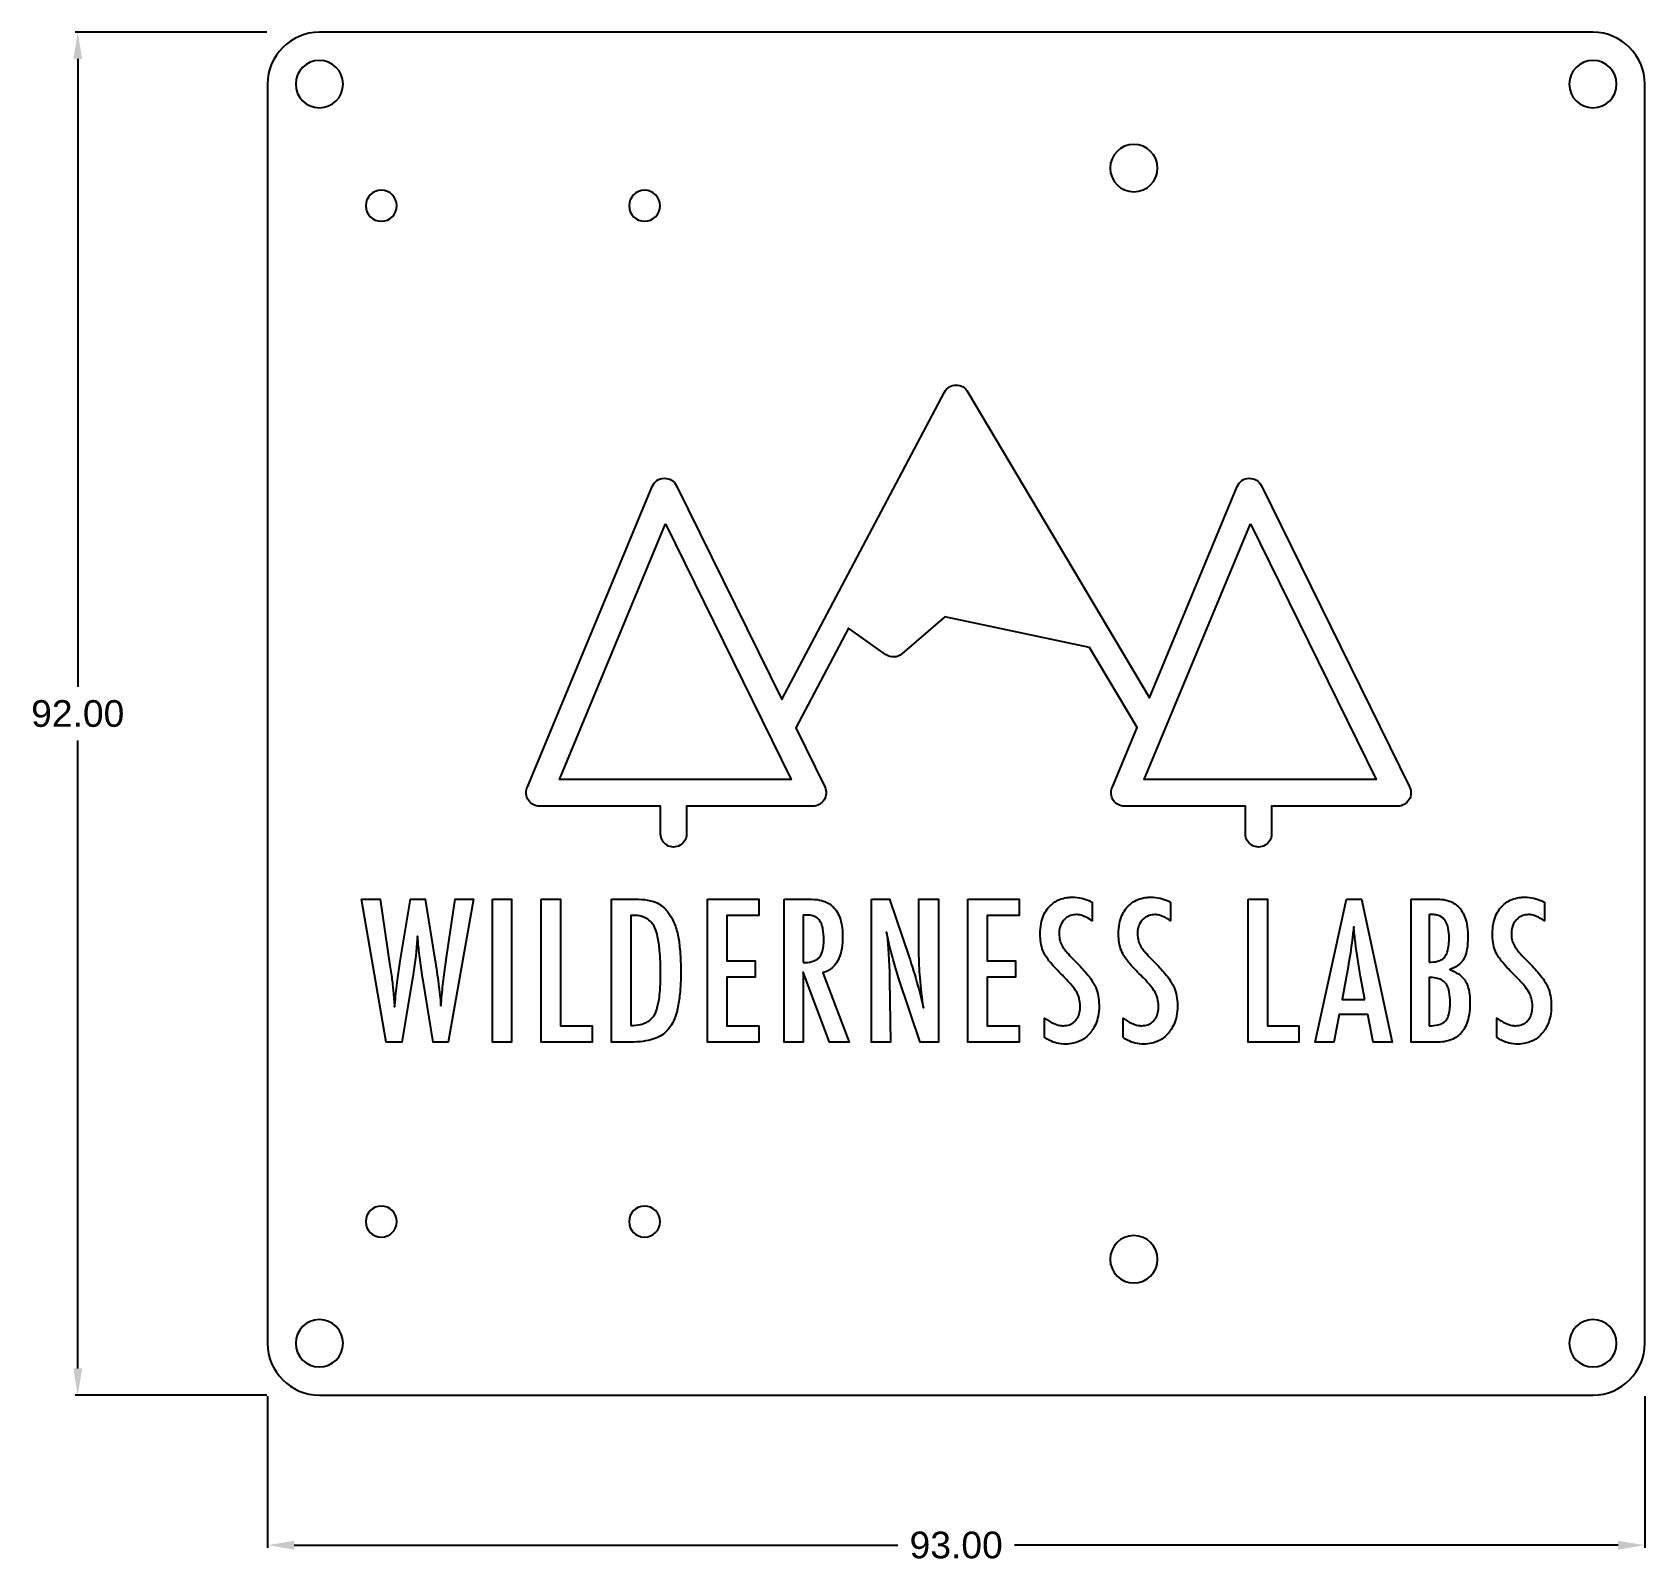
# Model space of a CAD drawing. Header units: inches. Extents: x 82 to 191, y -6 to 97.
import ezdxf

# ---------------------------------------------------------------- set-up
doc = ezdxf.new("R2010")
doc.units = ezdxf.units.IN
doc.header["$MEASUREMENT"] = 0
doc.layers.add('Dimensions', color=30, linetype='Continuous', lineweight=30)
doc.layers.add('Etch', color=3, linetype='Continuous')
doc.layers.add('Laser Outline', color=40, linetype='Continuous')
doc.styles.get("Standard").update_dxf_attribs({"font": 'Arial.ttf'})
doc.dimstyles.get("Standard").update_dxf_attribs({"dimtxt": 1.8, "dimasz": 1.8, "dimexe": 0.18, "dimexo": 0.0625, "dimgap": 0.9, "dimtad": 0, "dimtih": 1, "dimtoh": 1, "dimzin": 0, "dimdsep": 46, "dimtxsty": 'Standard', "dimcen": 0.9, "dimadec": 0, "dimazin": 0, "dimtfac": 1, "dimtofl": 0, "dimtmove": 0, "dimatfit": 3, "dimfxl": 1, "dimtolj": 1, "dimtzin": 0, "dimarcsym": 0})

# ---------------------------------------------------------------- blocks, each defined once
blk = doc.blocks.new('*D3')
at = {"layer": 'Dimensions', "color": 0, "lineweight": -2, "transparency": 16777216}
for p, q in [((97.94, 97), (85, 97)), ((85.18, 95.2), (85.18, 52.81)), ((85.18, 6.8), (85.18, 49.19)), ((97.94, 5), (85, 5))]:
    blk.add_line(p, q, dxfattribs=at)
at = {"layer": 'Dimensions', "color": 0, "transparency": 16777216}
for points in [[(84.88, 95.2), (85.48, 95.2), (85.18, 97)], [(84.88, 6.8), (85.48, 6.8), (85.18, 5)]]:
    blk.add_solid(points, dxfattribs=at)
at = {"layer": 'Dimensions', "color": 0, "transparency": 16777216, "insert": (85.18, 51), "char_height": 1.8, "attachment_point": 5}
blk.add_mtext('\\A1;92.00', dxfattribs=at)
blk = doc.blocks.new('*D4')
at = {"layer": 'Dimensions', "color": 0, "lineweight": -2, "transparency": 16777216}
for p, q in [((98, 4.94), (98, -5.31)), ((191, 4.94), (191, -5.31)), ((99.8, -5.13), (140.57, -5.13)), ((189.2, -5.13), (148.43, -5.13))]:
    blk.add_line(p, q, dxfattribs=at)
at = {"layer": 'Dimensions', "color": 0, "transparency": 16777216}
for points in [[(99.8, -4.83), (99.8, -5.43), (98, -5.13)], [(189.2, -4.83), (189.2, -5.43), (191, -5.13)]]:
    blk.add_solid(points, dxfattribs=at)
at = {"layer": 'Dimensions', "color": 0, "transparency": 16777216, "insert": (144.5, -5.13), "char_height": 1.8, "attachment_point": 5}
blk.add_mtext('\\A1;93.00', dxfattribs=at)

msp = doc.modelspace()

# ---------------------------------------------------------------- linework, layer by layer
at = {"layer": 'Etch'}
for points in [[(124.541, 42.873), (124.541, 44.759), (116.358, 44.759, -0.5348806), (115.526, 46.004), (123.976, 66.338, -0.6446515), (125.615, 66.39), (132.721, 51.95), (143.708, 72.705, -0.5997828), (145.296, 72.71), (157.546, 52.067), (163.476, 66.338, -0.6446515), (165.115, 66.39), (175.121, 46.056, -0.5554646), (174.314, 44.759), (165.795, 44.759), (165.795, 42.873, -1.0000045), (164.041, 42.873), (164.041, 44.759), (155.858, 44.759, -0.5348806), (155.026, 46.004), (156.712, 50.06), (153.504, 55.477), (143.74, 57.546), (140.838, 55.047, -0.3453879), (139.729, 54.995), (137.24, 56.769), (133.662, 50.038), (135.621, 46.056, -0.5554646), (134.814, 44.759), (126.295, 44.759), (126.295, 42.873, -1.0000045)], [(104.344, 38.481), (105.602, 38.481), (106.259, 33.993), (106.366, 33.329, -0.0136515), (106.478, 32.346), (106.547, 31.526, -0.0187124), (106.56, 31.414), (106.579, 31.207), (106.61, 31.52, -0.007784), (106.769, 33.029, -0.0120369), (106.954, 34.299), (107.649, 38.481), (108.65, 38.481), (109.301, 34.418, -0.0082856), (109.542, 32.747, -0.0091168), (109.702, 31.276, -0.0072106), (109.843, 32.703, -0.0045892), (110.009, 34.055), (110.103, 34.7), (110.66, 38.481), (111.905, 38.481), (110.197, 28.816), (109.182, 28.816), (108.5, 32.991, -0.0111935), (108.469, 33.198), (108.394, 33.717), (108.262, 34.681), (108.222, 35.019, -0.007228), (108.162, 35.589), (108.131, 35.989), (108.106, 35.739), (108.087, 35.564), (108.034, 34.922), (108.006, 34.644), (107.874, 33.717), (107.805, 33.216), (107.768, 32.991), (107.061, 28.816), (106.015, 28.816)], [(121.235, 38.481), (122.837, 38.481, -0.04119), (123.662, 38.417, -0.0349991), (124.071, 38.318, -0.0683724), (124.515, 38.096, -0.0588182), (124.885, 37.773, -0.0017706), (124.897, 37.761, -0.0543605), (125.268, 37.248, -0.0459829), (125.538, 36.655, -0.0265191), (125.673, 36.196, -0.0360511), (125.827, 35.265, -0.0229824), (125.901, 33.946, -0.0048149), (125.905, 33.523, -0.02365), (125.84, 32.074, -0.0291041), (125.686, 31.08, -0.006658), (125.648, 30.919, -0.0473864), (125.403, 30.236, -0.0522616), (125.105, 29.75, -0.0465235), (124.822, 29.448, -0.0703059), (124.413, 29.179, -0.0519896), (123.874, 28.984, -0.0390015), (123.155, 28.858, -0.0272803), (122.287, 28.816), (121.235, 28.816)], [(132.878, 38.481), (134.593, 38.481, -0.048724), (135.273, 38.418, -0.0577283), (135.755, 38.262, -0.0663931), (136.109, 38.035, -0.0157566), (136.176, 37.974, -0.0669498), (136.479, 37.575, -0.0555224), (136.679, 37.111, -0.047667), (136.802, 36.523, -0.030367), (136.833, 35.964, -0.0415497), (136.769, 35.147, -0.0481369), (136.613, 34.569, -0.0333321), (136.486, 34.296, -0.0684535), (136.198, 33.906, -0.0707518), (135.876, 33.662, -0.0701304), (135.494, 33.517), (137.272, 28.816), (135.951, 28.816), (134.179, 33.548), (134.179, 28.816), (132.878, 28.816)], [(138.79, 38.481), (140.004, 38.481), (141.3, 34.625, -0.0160414), (141.922, 32.608, -0.0099314), (142.295, 31.138, -0.0135679), (142.063, 33.166, -0.0201497), (141.988, 34.875), (141.988, 38.481), (143.296, 38.481), (143.296, 28.816), (142.076, 28.816), (140.617, 33.166, -0.0115538), (140.239, 34.412, -0.0154423), (139.91, 35.752, 0.0171207), (139.869, 35.964), (139.804, 36.252), (139.835, 35.974), (139.854, 35.777), (139.922, 34.794), (139.991, 33.598), (140.001, 33.354), (140.004, 33.029), (140.073, 28.816), (138.79, 28.816)], [(153.687, 38.28), (153.687, 37.01, 0.0547749), (153.147, 37.319, 0.0682314), (152.737, 37.429, 0.0272691), (152.617, 37.435, 0.0836098), (152.217, 37.371, 0.1253031), (151.788, 37.084, 0.0031645), (151.778, 37.072, 0.1286624), (151.502, 36.567, 0.0663836), (151.452, 36.152, 0.0682953), (151.518, 35.654, 0.0719155), (151.684, 35.282, 0.0282515), (151.857, 35.04, 0.0136767), (152.075, 34.781, 0.0147107), (152.779, 34.043, -0.0312756), (153.497, 33.225, -0.0422822), (153.853, 32.665, -0.0019773), (153.862, 32.647, -0.0597974), (154.059, 32.099, -0.0469118), (154.144, 31.478, -0.0126424), (154.15, 31.251, -0.04947), (154.085, 30.574, -0.0507992), (153.921, 30.046, -0.0547869), (153.657, 29.58, -0.0226373), (153.518, 29.404, -0.0633431), (153.1, 29.039, -0.0943358), (152.411, 28.75, -0.0545325), (151.897, 28.697, -0.0572546), (151.295, 28.764, -0.0588078), (150.816, 28.938, -0.0480432), (150.476, 29.154), (150.476, 30.444, 0.0498099), (151.05, 30.101, 0.0607094), (151.504, 29.957, 0.0427002), (151.74, 29.937, 0.0827121), (152.155, 30.002, 0.0877006), (152.447, 30.166, 0.0445635), (152.573, 30.29, 0.0872929), (152.773, 30.634, 0.06973), (152.864, 31.05, 0.0226149), (152.873, 31.251, 0.0634273), (152.808, 31.78, 0.0620392), (152.642, 32.196, 0.0383968), (152.31, 32.656, 0.025055), (151.778, 33.235, -0.0186134), (150.958, 34.099, -0.0444487), (150.488, 34.734, -0.0027185), (150.476, 34.756, -0.0617833), (150.279, 35.262, -0.0486101), (150.185, 35.854, -0.0170021), (150.175, 36.146, -0.0476147), (150.239, 36.839, -0.0520291), (150.4, 37.366, -0.057758), (150.65, 37.803, -0.021572), (150.764, 37.942, -0.0671646), (151.164, 38.288, -0.0639955), (151.6, 38.497, -0.0581827), (152.101, 38.6, -0.0233686), (152.36, 38.612, -0.0554471), (152.977, 38.544, -0.0505217), (153.518, 38.363, -0.0152144)], [(158.979, 38.28), (158.979, 37.01, 0.0547749), (158.44, 37.319, 0.0682314), (158.03, 37.429, 0.0272691), (157.909, 37.435, 0.0836102), (157.509, 37.371, 0.1253075), (157.08, 37.084, 0.0031639), (157.07, 37.072, 0.1286624), (156.794, 36.567, 0.0663836), (156.745, 36.152, 0.0682953), (156.81, 35.654, 0.0719155), (156.976, 35.282, 0.0282515), (157.149, 35.04, 0.0136767), (157.368, 34.781, 0.0147107), (158.072, 34.043, -0.0312626), (158.79, 33.225, -0.0422832), (159.145, 32.665, -0.0019777), (159.155, 32.647, -0.0597974), (159.351, 32.099, -0.0469118), (159.437, 31.478, -0.0126424), (159.442, 31.251, -0.0494713), (159.378, 30.574, -0.0508025), (159.214, 30.046, -0.0547914), (158.95, 29.58, -0.022639), (158.81, 29.404, -0.0633501), (158.392, 29.039, -0.0943406), (157.703, 28.75, -0.0545328), (157.189, 28.697, -0.0572546), (156.587, 28.764, -0.0588078), (156.108, 28.938, -0.0480432), (155.768, 29.154), (155.768, 30.444, 0.0498084), (156.342, 30.101, 0.0607077), (156.796, 29.957, 0.0427025), (157.033, 29.937, 0.0827081), (157.447, 30.002, 0.0877029), (157.739, 30.166, 0.0445643), (157.865, 30.29, 0.0872929), (158.065, 30.634, 0.06973), (158.157, 31.05, 0.0226149), (158.166, 31.251, 0.0634273), (158.1, 31.78, 0.0620392), (157.934, 32.196, 0.0383643), (157.602, 32.656, 0.025055), (157.07, 33.235, -0.0186134), (156.25, 34.099, -0.0444487), (155.781, 34.734, -0.0027185), (155.768, 34.756, -0.0617833), (155.571, 35.262, -0.0486101), (155.477, 35.854, -0.0170021), (155.468, 36.146, -0.0476147), (155.531, 36.839, -0.0520291), (155.692, 37.366, -0.057758), (155.943, 37.803, -0.021572), (156.056, 37.942, -0.0671765), (156.456, 38.288, -0.0639981), (156.893, 38.497, -0.0581813), (157.393, 38.6, -0.0233683), (157.652, 38.612, -0.0554471), (158.269, 38.544, -0.0505217), (158.81, 38.363, -0.0152144)], [(175.216, 38.481), (176.981, 38.481, -0.0552373), (177.578, 38.418, -0.0594485), (178.006, 38.266, -0.0630168), (178.342, 38.04, -0.062694), (178.613, 37.733, -0.0586353), (178.83, 37.319, -0.0495023), (178.98, 36.782, -0.04092), (179.051, 36.066, -0.0068607), (179.053, 35.908, -0.0406227), (178.992, 35.086, -0.054913), (178.851, 34.585, -0.0276677), (178.784, 34.45, -0.0811274), (178.517, 34.119, -0.0658118), (178.148, 33.866, -0.0347091), (177.833, 33.73, -0.0524646), (178.414, 33.428, -0.0621092), (178.76, 33.127, -0.0455149), (178.903, 32.929, -0.0717289), (179.082, 32.498, -0.0497838), (179.181, 31.904, -0.0202172), (179.197, 31.476, -0.0403606), (179.136, 30.675, -0.0466694), (178.986, 30.102, -0.0523461), (178.777, 29.681, -0.0606841), (178.496, 29.344, -0.0630117), (178.145, 29.089, -0.0578852), (177.722, 28.918, -0.0511579), (177.195, 28.826, -0.0194133), (176.919, 28.816), (175.216, 28.816)], [(184.227, 38.28), (184.227, 37.01, 0.0547803), (183.687, 37.319, 0.0682274), (183.277, 37.429, 0.0272685), (183.156, 37.435, 0.0836144), (182.757, 37.371, 0.125304), (182.328, 37.084, 0.0031639), (182.318, 37.072, 0.1286624), (182.042, 36.567, 0.0663836), (181.992, 36.152, 0.0682953), (182.057, 35.654, 0.0719155), (182.224, 35.282, 0.0282409), (182.396, 35.04, 0.0136611), (182.615, 34.781, 0.0146884), (183.319, 34.043, -0.0312717), (184.037, 33.225, -0.0422986), (184.393, 32.665, -0.0019785), (184.402, 32.647, -0.0597869), (184.599, 32.099, -0.0469161), (184.684, 31.478, -0.0126468), (184.69, 31.251, -0.0494713), (184.625, 30.574, -0.0508025), (184.461, 30.046, -0.0547914), (184.197, 29.58, -0.022639), (184.058, 29.404, -0.0633398), (183.639, 29.039, -0.0943395), (182.951, 28.75, -0.0545327), (182.436, 28.697, -0.0572546), (181.835, 28.764, -0.0588078), (181.356, 28.938, -0.0480432), (181.016, 29.154), (181.016, 30.444, 0.049813), (181.59, 30.101, 0.0607051), (182.043, 29.957, 0.042701), (182.28, 29.937, 0.0827081), (182.694, 30.002, 0.0877029), (182.986, 30.166, 0.0445643), (183.113, 30.29, 0.0873072), (183.313, 30.634, 0.0697255), (183.404, 31.05, 0.0226078), (183.413, 31.251, 0.0634115), (183.348, 31.78, 0.0620516), (183.181, 32.196, 0.0383118), (182.85, 32.656, 0.0250227), (182.318, 33.235, -0.0186322), (181.498, 34.099, -0.0444232), (181.028, 34.734, -0.0027154), (181.016, 34.756, -0.0617937), (180.818, 35.262, -0.0486068), (180.725, 35.854, -0.0169968), (180.715, 36.146, -0.0476147), (180.778, 36.839, -0.0520291), (180.939, 37.366, -0.057758), (181.19, 37.803, -0.021572), (181.304, 37.942, -0.0671756), (181.704, 38.288, -0.063997), (182.14, 38.497, -0.0581817), (182.641, 38.6, -0.0233693), (182.9, 38.612, -0.0554465), (183.516, 38.544, -0.0505172), (184.058, 38.363, -0.0152114)], [(122.537, 29.955, 0.0531269), (123.174, 30.019, 0.0625356), (123.602, 30.171, 0.0734198), (123.914, 30.395, 0.0724497), (124.127, 30.675, 0.0643826), (124.317, 31.153, 0.0396631), (124.458, 31.892, 0.0261883), (124.534, 33.005, 0.0061501), (124.54, 33.473, 0.022077), (124.477, 35.032, 0.030656), (124.336, 35.964, 0.0470461), (124.152, 36.533, 0.0018361), (124.146, 36.546, 0.0731174), (123.899, 36.923, 0.1496807), (123.226, 37.323, 0.0616474), (122.749, 37.385, 0.0049643), (122.7, 37.385), (122.537, 37.385)], [(134.179, 34.199, 0.061921), (134.748, 34.264, 0.0766892), (135.085, 34.409, 0.0651486), (135.25, 34.55, 0.0938421), (135.434, 34.864, 0.0644878), (135.539, 35.313, 0.0309099), (135.563, 35.733, 0.0456124), (135.501, 36.483, 0.001991), (135.497, 36.503, 0.0736001), (135.345, 36.936, 0.0261212), (135.291, 37.022, 0.1018651), (135.043, 37.257, 0.0378401), (134.927, 37.316, 0.0849436), (134.529, 37.406, 0.0174027), (134.399, 37.41), (134.179, 37.41)], [(176.443, 34.224, 0.0625785), (177.008, 34.289, 0.0795099), (177.338, 34.434, 0.0686443), (177.495, 34.575, 0.0917397), (177.668, 34.912, 0.0584175), (177.768, 35.418, 0.0253997), (177.789, 35.87, 0.051647), (177.727, 36.518, 0.0635456), (177.588, 36.912, 0.084005), (177.381, 37.187, 0.1345424), (176.957, 37.404, 0.057061), (176.662, 37.435), (176.506, 37.435), (176.443, 37.429)], [(172.102, 31.708), (171.814, 33.248, -0.0146984), (171.462, 35.562, -0.005441), (171.345, 36.603, -0.0132339), (171.119, 34.841, -0.0080383), (170.794, 32.947), (170.556, 31.708)], [(176.443, 29.93, 0.0583205), (177.04, 29.994, 0.0759008), (177.387, 30.136, 0.0685877), (177.551, 30.275, 0.0977132), (177.729, 30.585, 0.0619571), (177.832, 31.046, 0.0304737), (177.858, 31.52, 0.0475917), (177.797, 32.224, 0.0663518), (177.655, 32.643, 0.0562072), (177.538, 32.816, 0.0993924), (177.275, 33.026, 0.0770009), (176.906, 33.151, 0.0505278), (176.443, 33.191)]]:
    msp.add_lwpolyline(points, format="xyb", close=True, dxfattribs=at)
for points in [[(124.877, 63.813), (133.368, 46.559), (117.706, 46.559)], [(164.377, 63.813), (172.868, 46.559), (157.206, 46.559)], [(113.179, 38.481), (114.481, 38.481), (114.481, 28.816), (113.179, 28.816)], [(116.481, 38.481), (117.783, 38.481), (117.783, 29.918), (119.911, 29.918), (119.911, 28.816), (116.481, 28.816)], [(127.71, 38.481), (131.172, 38.481), (131.172, 37.379), (129.012, 37.379), (129.012, 34.318), (130.928, 34.318), (130.928, 33.216), (129.012, 33.216), (129.012, 29.918), (131.172, 29.918), (131.172, 28.816), (127.71, 28.816)], [(145.296, 38.481), (148.758, 38.481), (148.758, 37.379), (146.598, 37.379), (146.598, 34.318), (148.514, 34.318), (148.514, 33.216), (146.598, 33.216), (146.598, 29.918), (148.758, 29.918), (148.758, 28.816), (145.296, 28.816)], [(164.212, 38.481), (165.514, 38.481), (165.514, 29.918), (167.642, 29.918), (167.642, 28.816), (164.212, 28.816)], [(170.857, 38.481), (171.871, 38.481), (173.942, 28.816), (172.653, 28.816), (172.29, 30.7), (170.375, 30.7), (170.005, 28.816), (168.753, 28.816)]]:
    msp.add_lwpolyline(points, close=True, dxfattribs=at)
at = {"layer": 'Laser Outline', "extrusion": (-1.89882e-15, 0, -1)}
for p, q in [((187.5, 97), (101.5, 97)), ((98, 93.5), (98, 8.5)), ((191, 8.5), (191, 93.5)), ((101.5, 5), (187.5, 5))]:
    msp.add_line(p, q, dxfattribs=at)
for centre, radius in [((-101.5, 93.5), 1.6), ((-187.5, 93.5), 1.6), ((-156.5, 87.83), 1.6), ((-105.68, 85.29), 1.05), ((-123.46, 85.29), 1.05), ((-105.68, 16.71), 1.05), ((-123.46, 16.71), 1.05), ((-156.5, 14.17), 1.6), ((-101.5, 8.5), 1.6), ((-187.5, 8.5), 1.6)]:
    msp.add_circle(centre, radius, dxfattribs=at)
at = {"layer": 'Laser Outline'}
for centre, start, end in [((101.5, 93.5), 90, 180), ((187.5, 93.5), 0, 90), ((101.5, 8.5), 180, 270), ((187.5, 8.5), 270, 0)]:
    msp.add_arc(centre, 3.5, start, end, dxfattribs=at)

# ---------------------------------------------------------------- dimensions: what is measured, and where the dimension line sits
at = {"layer": 'Dimensions'}
dim = msp.add_linear_dim(base=(85.175, 5), p1=(98, 97), p2=(98, 5), angle=90, dimstyle='Standard', dxfattribs=at)
dim.commit()
dim.dimension.update_dxf_attribs({"geometry": '*D3', "text_midpoint": (85.175, 51)})
dim = msp.add_linear_dim(base=(191, -5.134), p1=(98, 5), p2=(191, 5), dimstyle='Standard', dxfattribs=at)
dim.commit()
dim.dimension.update_dxf_attribs({"geometry": '*D4', "text_midpoint": (144.5, -5.134)})

doc.saveas('drawing.dxf')
